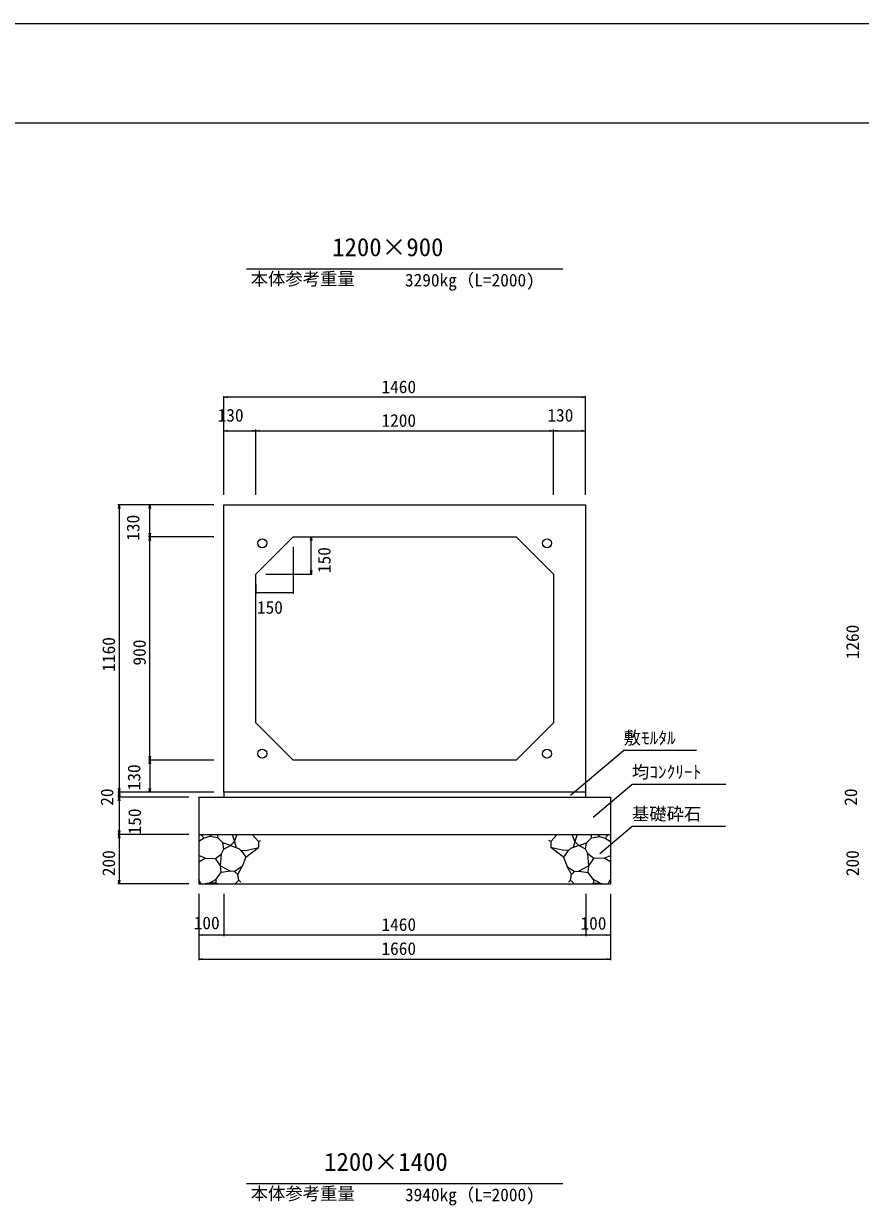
# Model space of a CAD drawing. Units: millimetres on the paper. Extents: x 0 to 841, y 0 to 594.
# Drawn here: x 483.8 to 652.6, y 355.6 to 594 of the extents above; entities that cross this region are included whole.
import ezdxf
from ezdxf.enums import TextEntityAlignment as Align

# ---------------------------------------------------------------- set-up
doc = ezdxf.new("R2010")
doc.units = ezdxf.units.MM
for name, color, linetype, lineweight in [('D-STR-DIM（寸法）', 7, 'Continuous', 18), ('D-STR-HTXT（旗揚げ）', 4, 'Continuous', 18), ('D-STR-STRn（構造物）', 5, 'Continuous', 18), ('D-STR（構造物外形線）', 1, 'Continuous', 18), ('D-TTL(外枠）', 2, 'Continuous', 18), ('DEFPOINTS_2', 8, 'Continuous', 18)]:
    doc.layers.add(name, color=color, linetype=linetype, lineweight=lineweight)
doc.layers.add('D-STR-TXT（文字）', color=7, linetype='Continuous')
doc.styles.add('ＭＳ ゴシック', font='')
doc.styles.get('ＭＳ ゴシック').set_extended_font_data('MS Gothic')

msp = doc.modelspace()

# ---------------------------------------------------------------- linework, layer by layer
at = {"layer": 'D-STR-DIM（寸法）'}
for p, q in [((524.173, 498.963), (524.173, 518.884)), ((524.173, 518.634), (524.923, 518.759)), ((524.173, 518.634), (524.273, 518.634)), ((524.923, 518.509), (524.173, 518.634)), ((597.073, 518.634), (524.273, 518.634)), ((596.423, 518.759), (597.173, 518.634)), ((597.173, 518.634), (596.423, 518.509)), ((597.173, 518.634), (597.073, 518.634)), ((597.173, 498.963), (597.173, 518.884)), ((524.173, 498.963), (524.173, 512.103)), ((524.173, 511.853), (524.923, 511.978)), ((524.173, 511.853), (524.273, 511.853)), ((524.923, 511.728), (524.173, 511.853)), ((524.273, 511.853), (530.573, 511.853)), ((529.923, 511.978), (530.673, 511.853)), ((530.673, 511.853), (529.923, 511.728)), ((530.673, 511.853), (530.573, 511.853)), ((530.673, 498.963), (530.673, 512.103)), ((530.673, 498.963), (530.673, 512.103)), ((530.673, 511.853), (531.423, 511.978)), ((530.673, 511.853), (530.773, 511.853)), ((531.423, 511.728), (530.673, 511.853)), ((530.773, 511.853), (590.573, 511.853)), ((589.923, 511.978), (590.673, 511.853)), ((590.673, 511.853), (589.923, 511.728)), ((590.673, 511.853), (590.573, 511.853)), ((590.673, 498.963), (590.673, 512.103)), ((590.673, 498.963), (590.673, 512.103)), ((590.673, 511.853), (591.423, 511.978)), ((590.673, 511.853), (590.773, 511.853)), ((591.423, 511.728), (590.673, 511.853)), ((590.773, 511.853), (597.073, 511.853)), ((596.423, 511.978), (597.173, 511.853)), ((597.173, 511.853), (596.423, 511.728)), ((597.173, 511.853), (597.073, 511.853)), ((597.173, 498.963), (597.173, 512.103)), ((522.173, 496.963), (502.837, 496.963)), ((502.962, 496.213), (503.087, 496.963)), ((503.087, 496.963), (503.087, 496.863)), ((503.087, 496.963), (503.212, 496.213)), ((503.087, 496.863), (503.087, 439.063)), ((522.173, 496.963), (509.033, 496.963)), ((509.158, 496.213), (509.283, 496.963)), ((509.283, 496.963), (509.283, 496.863)), ((509.283, 496.963), (509.408, 496.213)), ((509.283, 490.563), (509.283, 496.863)), ((509.283, 490.463), (509.158, 491.213)), ((509.408, 491.213), (509.283, 490.463)), ((522.173, 490.463), (509.033, 490.463)), ((522.173, 490.463), (509.033, 490.463)), ((509.158, 489.713), (509.283, 490.463)), ((509.283, 490.463), (509.283, 490.563)), ((509.283, 490.463), (509.283, 490.363)), ((509.283, 490.463), (509.408, 489.713)), ((509.283, 445.563), (509.283, 490.363)), ((540.173, 490.463), (542.049, 490.463)), ((541.674, 489.713), (541.799, 490.463)), ((541.799, 490.463), (541.799, 490.363)), ((541.799, 490.463), (541.924, 489.713)), ((541.799, 483.063), (541.799, 490.363)), ((538.173, 488.463), (538.173, 478.966)), ((532.673, 482.963), (542.049, 482.963)), ((541.799, 482.963), (541.674, 483.713)), ((541.924, 483.713), (541.799, 482.963)), ((541.799, 482.963), (541.799, 483.063)), ((530.673, 480.963), (530.673, 478.966)), ((530.673, 479.216), (531.423, 479.341)), ((530.673, 479.216), (530.773, 479.216)), ((531.423, 479.091), (530.673, 479.216)), ((538.073, 479.216), (530.773, 479.216)), ((537.423, 479.341), (538.173, 479.216)), ((538.173, 479.216), (537.423, 479.091)), ((538.173, 479.216), (538.073, 479.216)), ((509.283, 445.463), (509.158, 446.213)), ((509.408, 446.213), (509.283, 445.463)), ((522.173, 445.463), (509.033, 445.463)), ((522.173, 445.463), (509.033, 445.463)), ((509.158, 444.713), (509.283, 445.463)), ((509.283, 445.463), (509.283, 445.563)), ((509.283, 445.463), (509.283, 445.363)), ((509.283, 445.463), (509.408, 444.713)), ((509.283, 445.363), (509.283, 439.063)), ((522.173, 438.963), (502.837, 438.963)), ((522.173, 438.963), (502.837, 438.963)), ((503.087, 438.963), (502.962, 439.713)), ((502.962, 438.213), (503.087, 438.963)), ((503.087, 437.963), (502.962, 438.713)), ((503.212, 439.713), (503.087, 438.963)), ((503.087, 438.963), (503.087, 439.063)), ((503.087, 438.963), (503.087, 438.863)), ((503.087, 438.963), (503.212, 438.213)), ((503.087, 438.863), (503.087, 438.063)), ((503.212, 438.713), (503.087, 437.963)), ((522.173, 438.963), (509.033, 438.963)), ((509.283, 438.963), (509.158, 439.713)), ((509.408, 439.713), (509.283, 438.963)), ((509.283, 438.963), (509.283, 439.063)), ((517.173, 437.963), (502.837, 437.963)), ((517.173, 437.963), (502.837, 437.963)), ((502.962, 437.213), (503.087, 437.963)), ((503.087, 437.963), (503.087, 438.063)), ((503.087, 437.963), (503.087, 437.863)), ((503.087, 437.963), (503.212, 437.213)), ((503.087, 437.863), (503.087, 430.563)), ((517.173, 430.463), (502.837, 430.463)), ((517.173, 430.463), (502.837, 430.463)), ((503.087, 430.463), (502.962, 431.213)), ((502.962, 429.713), (503.087, 430.463)), ((503.212, 431.213), (503.087, 430.463)), ((503.087, 430.463), (503.087, 430.563)), ((503.087, 430.463), (503.087, 430.363)), ((503.087, 430.463), (503.212, 429.713)), ((503.087, 430.363), (503.087, 420.563)), ((517.173, 420.463), (502.837, 420.463)), ((503.087, 420.463), (502.962, 421.213)), ((503.212, 421.213), (503.087, 420.463)), ((503.087, 420.463), (503.087, 420.563)), ((519.173, 418.463), (519.173, 405.073)), ((519.173, 418.463), (519.173, 409.926)), ((524.173, 418.463), (524.173, 409.926)), ((524.173, 417.463), (524.173, 409.926)), ((597.177, 418.463), (597.177, 409.926)), ((602.173, 418.463), (602.173, 409.926)), ((602.173, 418.463), (602.173, 405.073)), ((597.177, 416.463), (597.177, 409.926)), ((519.173, 410.176), (519.923, 410.301)), ((519.173, 410.176), (519.273, 410.176)), ((519.923, 410.051), (519.173, 410.176)), ((519.273, 410.176), (524.073, 410.176)), ((523.423, 410.301), (524.173, 410.176)), ((524.173, 410.176), (523.423, 410.051)), ((524.173, 410.176), (524.073, 410.176)), ((524.173, 410.176), (524.923, 410.301)), ((524.173, 410.176), (524.273, 410.176)), ((524.923, 410.051), (524.173, 410.176)), ((524.273, 410.176), (597.077, 410.176)), ((596.427, 410.301), (597.177, 410.176)), ((597.177, 410.176), (596.427, 410.051)), ((597.177, 410.176), (597.077, 410.176)), ((597.177, 410.176), (597.927, 410.301)), ((597.177, 410.176), (597.277, 410.176)), ((597.927, 410.051), (597.177, 410.176)), ((597.277, 410.176), (602.073, 410.176)), ((601.423, 410.301), (602.173, 410.176)), ((602.173, 410.176), (601.423, 410.051)), ((602.173, 410.176), (602.073, 410.176)), ((519.173, 405.323), (519.923, 405.448)), ((519.173, 405.323), (519.273, 405.323)), ((519.923, 405.198), (519.173, 405.323)), ((519.273, 405.323), (602.073, 405.323)), ((601.423, 405.448), (602.173, 405.323)), ((602.173, 405.323), (601.423, 405.198)), ((602.173, 405.323), (602.073, 405.323))]:
    msp.add_line(p, q, dxfattribs=at)
at = {"layer": 'D-STR-HTXT（旗揚げ）'}
for p, q in [((528.781, 544.544), (592.565, 544.544)), ((594.106, 438.365), (604.839, 447.382)), ((619.501, 447.382), (604.839, 447.382)), ((598.699, 433.949), (606.498, 440.502)), ((625.423, 440.502), (606.498, 440.502)), ((600.024, 426.61), (606.498, 432.049)), ((625.361, 432.049), (606.498, 432.049)), ((528.781, 360.036), (592.565, 360.036))]:
    msp.add_line(p, q, dxfattribs=at)
at = {"layer": 'D-STR-STRn（構造物）'}
for p, q in [((524.173, 438.963), (524.173, 437.963)), ((597.173, 438.963), (597.173, 437.963)), ((519.173, 437.963), (602.173, 437.963)), ((519.173, 437.963), (519.173, 420.463)), ((602.173, 437.963), (602.173, 420.463)), ((519.173, 430.463), (602.173, 430.463)), ((520.238, 429.672), (519.173, 429.046)), ((520.238, 429.672), (519.574, 430.463)), ((521.408, 430.049), (520.238, 429.672)), ((521.408, 430.049), (521.79, 430.463)), ((523.024, 429.789), (521.408, 430.049)), ((523.024, 429.789), (522.987, 430.463)), ((523.999, 428.727), (523.024, 429.789)), ((525.895, 430.463), (526.349, 429.027)), ((526.349, 429.027), (526.909, 430.463)), ((529.898, 430.463), (531.191, 429.022)), ((531.191, 429.022), (531.628, 429.24)), ((590.156, 429.022), (589.718, 429.24)), ((591.448, 430.463), (590.156, 429.022)), ((594.997, 429.027), (594.437, 430.463)), ((595.451, 430.463), (594.997, 429.027)), ((597.347, 428.727), (598.322, 429.789)), ((598.322, 429.789), (598.359, 430.463)), ((598.322, 429.789), (599.939, 430.049)), ((599.939, 430.049), (599.556, 430.463)), ((599.939, 430.049), (601.109, 429.672)), ((601.109, 429.672), (601.772, 430.463)), ((601.109, 429.672), (602.173, 429.046)), ((523.706, 426.542), (524.176, 427.487)), ((524.176, 427.487), (523.999, 428.727)), ((525.546, 428.194), (523.999, 428.727)), ((524.176, 427.487), (525.546, 428.194)), ((526.349, 429.027), (525.546, 428.194)), ((525.546, 428.194), (527.199, 427.582)), ((526.349, 429.027), (526.662, 427.781)), ((527.199, 427.582), (527.811, 427.001)), ((527.505, 427.292), (528.628, 427.183)), ((527.811, 427.001), (528.638, 425.899)), ((528.628, 427.183), (531.191, 427.84)), ((528.638, 425.899), (531.191, 427.84)), ((531.191, 429.022), (531.191, 427.84)), ((531.191, 427.84), (531.241, 427.828)), ((590.156, 427.84), (590.105, 427.828)), ((590.156, 429.022), (590.156, 427.84)), ((592.719, 427.183), (590.156, 427.84)), ((592.708, 425.899), (590.156, 427.84)), ((593.535, 427.001), (592.708, 425.899)), ((593.841, 427.292), (592.719, 427.183)), ((594.147, 427.582), (593.535, 427.001)), ((595.801, 428.194), (594.147, 427.582)), ((594.997, 429.027), (594.684, 427.781)), ((594.997, 429.027), (595.801, 428.194)), ((595.801, 428.194), (597.347, 428.727)), ((597.17, 427.487), (595.801, 428.194)), ((597.17, 427.487), (597.347, 428.727)), ((597.641, 426.542), (597.17, 427.487)), ((520.469, 425.644), (519.173, 426.19)), ((519.173, 424.907), (520.469, 425.644)), ((520.469, 425.644), (522.506, 425.61)), ((522.506, 425.61), (523.706, 426.542)), ((523.564, 424.142), (522.506, 425.61)), ((523.564, 424.142), (523.706, 426.542)), ((528.638, 425.899), (527.911, 423.956)), ((592.708, 425.899), (593.436, 423.956)), ((597.783, 424.142), (597.641, 426.542)), ((598.84, 425.61), (597.641, 426.542)), ((597.783, 424.142), (598.84, 425.61)), ((600.877, 425.644), (598.84, 425.61)), ((600.877, 425.644), (602.173, 426.19)), ((602.173, 424.907), (600.877, 425.644)), ((522.591, 421.394), (523.691, 422.789)), ((523.691, 422.789), (523.564, 424.142)), ((523.564, 424.142), (525.55, 423.067)), ((525.55, 423.067), (523.691, 422.789)), ((526.389, 423.004), (525.55, 423.067)), ((527.911, 423.956), (526.389, 423.004)), ((526.389, 423.004), (527.022, 422.355)), ((527.022, 422.355), (527.911, 423.956)), ((527.26, 421.216), (527.022, 422.355)), ((594.324, 422.355), (593.436, 423.956)), ((593.436, 423.956), (594.957, 423.004)), ((594.087, 421.216), (594.324, 422.355)), ((594.957, 423.004), (594.324, 422.355)), ((594.957, 423.004), (595.796, 423.067)), ((597.783, 424.142), (595.796, 423.067)), ((595.796, 423.067), (597.656, 422.789)), ((597.656, 422.789), (597.783, 424.142)), ((598.755, 421.394), (597.656, 422.789)), ((519.6, 420.463), (519.173, 421.352)), ((519.173, 420.463), (602.173, 420.463)), ((521.227, 420.646), (520.468, 420.463)), ((521.227, 420.646), (522.591, 421.394)), ((522.483, 420.693), (521.227, 420.646)), ((523.008, 420.463), (522.483, 420.693)), ((522.591, 421.394), (522.617, 420.698)), ((526.506, 420.463), (527.26, 421.216)), ((527.26, 421.216), (527.65, 420.853)), ((594.087, 421.216), (593.697, 420.853)), ((594.84, 420.463), (594.087, 421.216)), ((598.338, 420.463), (598.863, 420.693)), ((598.755, 421.394), (598.73, 420.698)), ((600.12, 420.646), (598.755, 421.394)), ((598.863, 420.693), (600.12, 420.646)), ((600.12, 420.646), (600.878, 420.463)), ((601.747, 420.463), (602.173, 421.352))]:
    msp.add_line(p, q, dxfattribs=at)
at = {"layer": 'D-STR（構造物外形線）'}
for p, q in [((524.173, 438.963), (524.173, 496.963)), ((524.173, 496.963), (597.173, 496.963)), ((597.173, 496.963), (597.173, 438.963)), ((530.673, 482.963), (538.173, 490.463)), ((538.173, 490.463), (583.173, 490.463)), ((583.173, 490.463), (590.673, 482.963)), ((530.673, 452.963), (530.673, 482.963)), ((590.673, 482.963), (590.673, 452.963)), ((538.173, 445.463), (530.673, 452.963)), ((590.673, 452.963), (583.173, 445.463)), ((583.173, 445.463), (538.173, 445.463)), ((597.173, 438.963), (524.173, 438.963))]:
    msp.add_line(p, q, dxfattribs=at)
for centre in [(531.948, 489.188), (589.398, 489.188), (531.948, 446.738), (589.398, 446.738)]:
    msp.add_circle(centre, 0.9, dxfattribs=at)
at = {"layer": 'D-TTL(外枠）'}
msp.add_line((25, 574), (820, 574), dxfattribs=at)
at = {"layer": 'DEFPOINTS_2'}
msp.add_line((0, 594), (841, 594), dxfattribs=at)

# ---------------------------------------------------------------- texts
at = {"layer": 'D-STR-DIM（寸法）', "style": 'ＭＳ ゴシック'}
for s, p in [('1460', (555.992, 518.684)), ('130', (522.957, 512.956)), ('1200', (555.992, 511.903)), ('130', (589.457, 512.956)), ('150', (530.879, 474.2)), ('100', (518.129, 410.554)), ('1460', (555.994, 410.226)), ('100', (596.131, 410.47)), ('1660', (555.992, 405.373))]:
    msp.add_text(s, height=2.566, dxfattribs=at).set_placement(p, align=Align.BOTTOM_LEFT)
for s, p in [('130', (507.946, 489.696)), ('150', (546.497, 483.168)), ('1260', (653.037, 465.781)), ('1160', (503.037, 463.281)), ('900', (509.233, 464.525)), ('130', (508.143, 439.352)), ('20', (502.692, 436.235)), ('20', (652.692, 436.235)), ('150', (508.273, 430.448)), ('200', (503.037, 422.034)), ('200', (653.037, 422.034))]:
    msp.add_text(s, height=2.566, rotation=90, dxfattribs=at).set_placement(p, align=Align.BOTTOM_LEFT)
at = {"layer": 'D-STR-TXT（文字）', "style": 'ＭＳ ゴシック'}
for s, height, p in [('1200×900', 3.666, (546.054, 545.992)), ('本体参考重量', 2.566, (529.612, 540.477)), ('3290kg（L=2000)', 2.566, (560.732, 540.213)), ('敷ﾓﾙﾀﾙ', 2.566, (604.839, 447.882)), ('均ｺﾝｸﾘｰﾄ', 2.566, (606.498, 441.002)), ('基礎砕石', 2.566, (606.498, 432.549)), ('1200×1400', 3.666, (544.43, 361.485)), ('本体参考重量', 2.566, (529.612, 355.97)), ('3940kg（L=2000)', 2.566, (560.732, 355.706))]:
    msp.add_text(s, height=height, dxfattribs=at).set_placement(p, align=Align.BOTTOM_LEFT)

doc.saveas('drawing.dxf')
